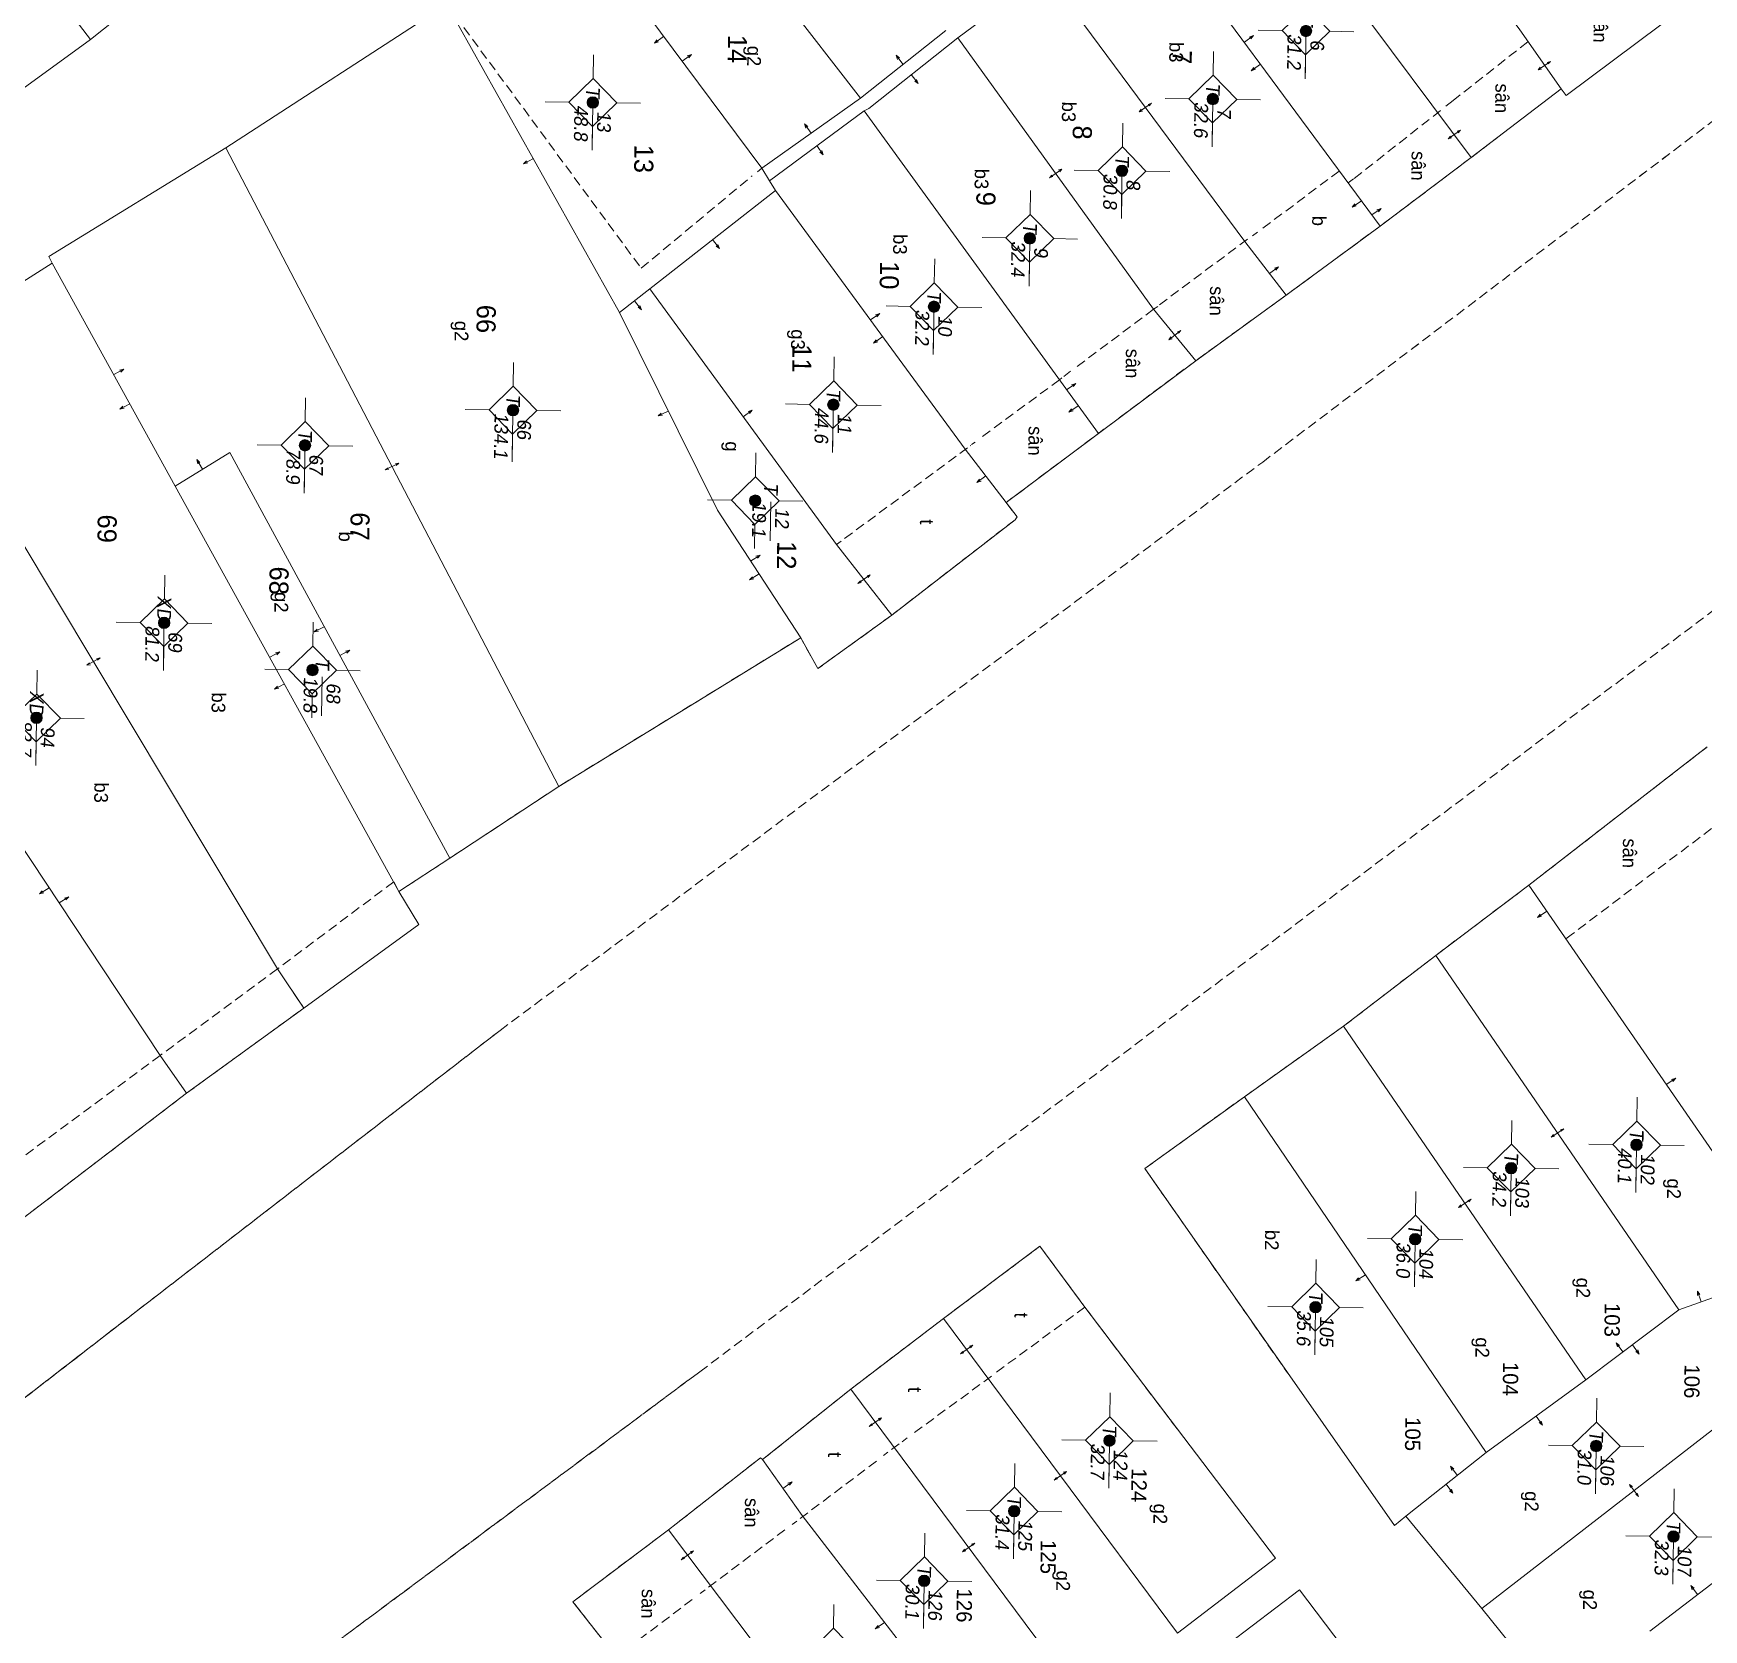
# Model space of a CAD drawing. Extents: x 601689 to 602595, y 1189742 to 1190763.
# Drawn here: x 602062.51 to 602106.24, y 1190266.57 to 1190308.38 of the extents above; entities that cross this region are included whole.
import ezdxf
from ezdxf.enums import TextEntityAlignment as Align

# ---------------------------------------------------------------- set-up
doc = ezdxf.new("R2010")
doc.units = 0
doc.header["$MEASUREMENT"] = 0
doc.linetypes.add('HIDDEN', pattern=[0.375, 0.25, -0.125])
for name, color, linetype in [('10', 250, 'Continuous'), ('11', 7, 'Continuous'), ('13', 7, 'Continuous'), ('14', 7, 'Continuous'), ('15', 7, 'Continuous'), ('16', 7, 'Continuous'), ('22', 7, 'Continuous'), ('53', 7, 'Continuous')]:
    doc.layers.add(name, color=color, linetype=linetype)
doc.layers.get('0').off()
doc.styles.add('TXT', font='vnshx.shx')

# ---------------------------------------------------------------- blocks, each defined once
blk = doc.blocks.new('BDONG')
at = {"color": 7, "linetype": 'Continuous', "lineweight": 0}
for p, q in [((0, 0), (0, -1.508)), ((0, 0), (2.759, 0)), ((0.342, 0), (0.342, -1.508)), ((0.797, 0), (0.797, -1.508)), ((1.274, 0), (1.274, -1.508)), ((1.73, 0), (1.73, -1.508)), ((1.753, 0), (1.753, -1.508)), ((2.072, 0), (2.072, -1.508)), ((2.759, 0), (2.759, -1.508)), ((0, -0.308), (1.73, -0.308)), ((1.753, -0.308), (2.759, -0.308)), ((0, -0.458), (1.73, -0.458)), ((1.753, -0.458), (2.759, -0.458)), ((0, -0.608), (1.73, -0.608)), ((1.753, -0.608), (2.759, -0.608)), ((0, -0.758), (1.73, -0.758)), ((1.753, -0.758), (2.759, -0.758)), ((0, -0.908), (1.73, -0.908)), ((1.753, -0.908), (2.759, -0.908)), ((0, -1.058), (1.73, -1.058)), ((1.753, -1.058), (2.759, -1.058)), ((0, -1.208), (1.73, -1.208)), ((1.753, -1.208), (2.759, -1.208)), ((0, -1.358), (1.73, -1.358)), ((1.753, -1.358), (2.759, -1.358)), ((0, -1.508), (1.73, -1.508)), ((1.753, -1.508), (2.759, -1.508))]:
    blk.add_line(p, q, dxfattribs=at)
at = {"color": 7, "linetype": 'Continuous', "lineweight": 0, "style": 'TXT'}
blk.add_text('B%%182ng c%%184c th%%246a bi%%213n %%174%%233ng ', height=0.049998, rotation=360, dxfattribs=at).set_placement((0.008, 0.046))
for s, height, p in [('(D%%239ng cho ch%%216nh l%%253 bi%%213n %%174%%233ng)', 0.054, (1.743, 0.05)), ('s%%232 TT', 0.05, (0.21, -0.099)), ('s%%232 hi%%214u', 0.049998, (0.639, -0.104)), ('s%%232 hi%%214u th%%246a', 0.049998, (1.135, -0.103)), ('s%%232 hi%%214u th%%246a', 0.049998, (1.612, -0.107)), ('s%%232 TT', 0.05, (1.936, -0.114)), ('s%%232 hi%%214u th%%246a b%%225', 0.049998, (2.559, -0.108)), ('g%%232c c%%241a th%%246a', 0.049998, (1.137, -0.187)), ('Th%%246a th%%170m', 0.049998, (0.227, -0.214)), ('Th%%246a th%%170m', 0.049998, (0.63, -0.213)), ('l%%169n c%%203n', 0.049998, (1.56, -0.224)), ('Th%%246a b%%225', 0.049998, (1.956, -0.203)), ('(ch%%216 %%174%%184nh s%%232 m%%233t l%%199n)', 0.049998, (2.638, -0.204)), ('m%%237i th%%170m', 0.049998, (1.101, -0.282))]:
    blk.add_text(s, height=height, rotation=360, dxfattribs=at).set_placement(p, align=Align.CENTER)
blk = doc.blocks.new('BANG')
at = {"color": 7, "linetype": 'Continuous', "lineweight": 0, "xscale": 9.999585560760034, "yscale": 9.999585560760034, "rotation": 359.9999199552673}
blk.add_blockref('BDONG', (0, 0), dxfattribs=at)
blk = doc.blocks.new('NH3R')
at = {"layer": '16', "color": 7, "linetype": 'Continuous', "lineweight": 0}
for p, q in [((0, 0), (0.297, -0.005)), ((0.297, -0.005), (0.186, 0.031)), ((0.297, -0.005), (0.189, -0.033))]:
    blk.add_line(p, q, dxfattribs=at)
blk = doc.blocks.new('NH3')
at = {"layer": '16', "color": 7, "linetype": 'Continuous', "lineweight": 0}
for p, q in [((-0.199, -0.002), (-0.113, 0.021)), ((0.197, -0.012), (0.107, 0.015)), ((-0.199, -0.002), (0.197, -0.012)), ((-0.199, -0.002), (-0.116, -0.035)), ((0.197, -0.012), (0.104, -0.027))]:
    blk.add_line(p, q, dxfattribs=at)
blk = doc.blocks.new('*M1613161316131613')
at = {"layer": '13', "color": 3, "linetype": 'Continuous', "lineweight": 0}
blk.add_line((602532.316, 1189760.226), (602533.336, 1189760.226), dxfattribs=at)
at = {"layer": '13', "color": 3, "linetype": 'Continuous', "lineweight": 0, "style": 'TXT', "oblique": 7.6055}
for s, p in [('6', (602532.466, 1189760.526)), ('31.2', (602532.316, 1189759.926))]:
    blk.add_text(s, height=0.36, dxfattribs=at).set_placement(p, align=Align.MIDDLE_LEFT)
blk.add_text('T', height=0.36, dxfattribs=at).set_placement((602532.119, 1189760.226), align=Align.MIDDLE_RIGHT)
blk = doc.blocks.new('*M1615161516151615')
at = {"layer": '13', "color": 3, "linetype": 'Continuous', "lineweight": 0}
blk.add_line((602534.134, 1189757.813), (602535.154, 1189757.813), dxfattribs=at)
at = {"layer": '13', "color": 3, "linetype": 'Continuous', "lineweight": 0, "style": 'TXT', "oblique": 7.6055}
for s, p in [('7', (602534.284, 1189758.113)), ('32.6', (602534.134, 1189757.513))]:
    blk.add_text(s, height=0.36, dxfattribs=at).set_placement(p, align=Align.MIDDLE_LEFT)
blk.add_text('T', height=0.36, dxfattribs=at).set_placement((602533.937, 1189757.813), align=Align.MIDDLE_RIGHT)
blk = doc.blocks.new('*M1619161916191619')
at = {"layer": '13', "color": 3, "linetype": 'Continuous', "lineweight": 0}
blk.add_line((602536.046, 1189755.464), (602537.066, 1189755.464), dxfattribs=at)
at = {"layer": '13', "color": 3, "linetype": 'Continuous', "lineweight": 0, "style": 'TXT', "oblique": 7.6055}
blk.add_text('T', height=0.36, dxfattribs=at).set_placement((602535.849, 1189755.464), align=Align.MIDDLE_RIGHT)
for s, p in [('8', (602536.196, 1189755.764)), ('30.8', (602536.046, 1189755.164))]:
    blk.add_text(s, height=0.36, dxfattribs=at).set_placement(p, align=Align.MIDDLE_LEFT)
blk = doc.blocks.new('*M1622162216221622')
at = {"layer": '13', "color": 3, "linetype": 'Continuous', "lineweight": 0}
blk.add_line((602537.851, 1189753.076), (602538.871, 1189753.076), dxfattribs=at)
at = {"layer": '13', "color": 3, "linetype": 'Continuous', "lineweight": 0, "style": 'TXT', "oblique": 7.6055}
for s, p in [('9', (602538.001, 1189753.376)), ('32.4', (602537.851, 1189752.776))]:
    blk.add_text(s, height=0.36, dxfattribs=at).set_placement(p, align=Align.MIDDLE_LEFT)
blk.add_text('T', height=0.36, dxfattribs=at).set_placement((602537.654, 1189753.076), align=Align.MIDDLE_RIGHT)
blk = doc.blocks.new('*M1627162716271627')
at = {"layer": '13', "color": 3, "linetype": 'Continuous', "lineweight": 0}
blk.add_line((602539.678, 1189750.592), (602540.698, 1189750.592), dxfattribs=at)
at = {"layer": '13', "color": 3, "linetype": 'Continuous', "lineweight": 0, "style": 'TXT', "oblique": 7.6055}
for s, p in [('10', (602539.828, 1189750.892)), ('32.2', (602539.678, 1189750.292))]:
    blk.add_text(s, height=0.36, dxfattribs=at).set_placement(p, align=Align.MIDDLE_LEFT)
blk.add_text('T', height=0.36, dxfattribs=at).set_placement((602539.481, 1189750.592), align=Align.MIDDLE_RIGHT)
blk = doc.blocks.new('*M1631163116311631')
at = {"layer": '13', "color": 3, "linetype": 'Continuous', "lineweight": 0}
blk.add_line((602542.283, 1189747.995), (602543.303, 1189747.995), dxfattribs=at)
at = {"layer": '13', "color": 3, "linetype": 'Continuous', "lineweight": 0, "style": 'TXT', "oblique": 7.6055}
for s, p in [('11', (602542.433, 1189748.295)), ('44.6', (602542.283, 1189747.695))]:
    blk.add_text(s, height=0.36, dxfattribs=at).set_placement(p, align=Align.MIDDLE_LEFT)
blk.add_text('T', height=0.36, dxfattribs=at).set_placement((602542.086, 1189747.995), align=Align.MIDDLE_RIGHT)
blk = doc.blocks.new('*M1635163516351635')
at = {"layer": '13', "color": 3, "linetype": 'Continuous', "lineweight": 0}
blk.add_line((602544.826, 1189745.986), (602545.846, 1189745.986), dxfattribs=at)
at = {"layer": '13', "color": 3, "linetype": 'Continuous', "lineweight": 0, "style": 'TXT', "oblique": 7.6055}
for s, p in [('12', (602544.976, 1189746.286)), ('19.1', (602544.826, 1189745.686))]:
    blk.add_text(s, height=0.36, dxfattribs=at).set_placement(p, align=Align.MIDDLE_LEFT)
blk.add_text('T', height=0.36, dxfattribs=at).set_placement((602544.629, 1189745.986), align=Align.MIDDLE_RIGHT)
blk = doc.blocks.new('*M1642164216421642')
at = {"layer": '13', "color": 3, "linetype": 'Continuous', "lineweight": 0}
blk.add_line((602534.459, 1189741.583), (602535.479, 1189741.583), dxfattribs=at)
at = {"layer": '13', "color": 3, "linetype": 'Continuous', "lineweight": 0, "style": 'TXT', "oblique": 7.6055}
for s, p in [('13', (602534.609, 1189741.883)), ('48.8', (602534.459, 1189741.283))]:
    blk.add_text(s, height=0.36, dxfattribs=at).set_placement(p, align=Align.MIDDLE_LEFT)
blk.add_text('T', height=0.36, dxfattribs=at).set_placement((602534.262, 1189741.583), align=Align.MIDDLE_RIGHT)
blk = doc.blocks.new('*M1645164516451645')
at = {"layer": '13', "color": 3, "linetype": 'Continuous', "lineweight": 0}
blk.add_line((602542.548, 1189739.61), (602543.823, 1189739.61), dxfattribs=at)
at = {"layer": '13', "color": 3, "linetype": 'Continuous', "lineweight": 0, "style": 'TXT', "oblique": 7.6055}
for s, p in [('66', (602542.698, 1189739.91)), ('134.1', (602542.548, 1189739.31))]:
    blk.add_text(s, height=0.36, dxfattribs=at).set_placement(p, align=Align.MIDDLE_LEFT)
blk.add_text('T', height=0.36, dxfattribs=at).set_placement((602542.351, 1189739.61), align=Align.MIDDLE_RIGHT)
blk = doc.blocks.new('*M1652165216521652')
at = {"layer": '13', "color": 3, "linetype": 'Continuous', "lineweight": 0}
blk.add_line((602549.429, 1189734.461), (602550.449, 1189734.461), dxfattribs=at)
at = {"layer": '13', "color": 3, "linetype": 'Continuous', "lineweight": 0, "style": 'TXT', "oblique": 7.6055}
blk.add_text('T', height=0.36, dxfattribs=at).set_placement((602549.232, 1189734.461), align=Align.MIDDLE_RIGHT)
for s, p in [('68', (602549.579, 1189734.761)), ('19.8', (602549.429, 1189734.161))]:
    blk.add_text(s, height=0.36, dxfattribs=at).set_placement(p, align=Align.MIDDLE_LEFT)
blk = doc.blocks.new('*M1653165316531653')
at = {"layer": '13', "color": 3, "linetype": 'Continuous', "lineweight": 0}
blk.add_line((602543.55, 1189734.178), (602544.57, 1189734.178), dxfattribs=at)
at = {"layer": '13', "color": 3, "linetype": 'Continuous', "lineweight": 0, "style": 'TXT', "oblique": 7.6055}
for s, p in [('67', (602543.7, 1189734.478)), ('78.9', (602543.55, 1189733.878))]:
    blk.add_text(s, height=0.36, dxfattribs=at).set_placement(p, align=Align.MIDDLE_LEFT)
blk.add_text('T', height=0.36, dxfattribs=at).set_placement((602543.353, 1189734.178), align=Align.MIDDLE_RIGHT)
blk = doc.blocks.new('*M1660166016601660')
at = {"layer": '13', "color": 3, "linetype": 'Continuous', "lineweight": 0}
blk.add_line((602548.25, 1189730.556), (602549.27, 1189730.556), dxfattribs=at)
at = {"layer": '13', "color": 3, "linetype": 'Continuous', "lineweight": 0, "style": 'TXT', "oblique": 7.6055}
blk.add_text('XD', height=0.36, dxfattribs=at).set_placement((602548.131, 1189730.556), align=Align.MIDDLE_RIGHT)
for s, p in [('69', (602548.4, 1189730.856)), ('81.2', (602548.25, 1189730.256))]:
    blk.add_text(s, height=0.36, dxfattribs=at).set_placement(p, align=Align.MIDDLE_LEFT)
blk = doc.blocks.new('*M1665166516651665')
at = {"layer": '13', "color": 3, "linetype": 'Continuous', "lineweight": 0}
blk.add_line((602550.789, 1189727.253), (602551.809, 1189727.253), dxfattribs=at)
at = {"layer": '13', "color": 3, "linetype": 'Continuous', "lineweight": 0, "style": 'TXT', "oblique": 7.6055}
for s, p in [('94', (602550.939, 1189727.553)), ('83.7', (602550.789, 1189726.953))]:
    blk.add_text(s, height=0.36, dxfattribs=at).set_placement(p, align=Align.MIDDLE_LEFT)
blk.add_text('XD', height=0.36, dxfattribs=at).set_placement((602550.67, 1189727.253), align=Align.MIDDLE_RIGHT)
blk = doc.blocks.new('CENTRD')
at = {"layer": '11', "linetype": 'Continuous', "lineweight": 0}
h = blk.add_hatch(color=2, dxfattribs=at)
edge = h.paths.add_edge_path()
edge.add_arc((0, 0), 0.15, 0, 360)
at = {"layer": '11', "color": 2, "linetype": 'Continuous', "lineweight": 0}
for p, q in [((0, 1.25), (0, 0.625)), ((0, 0.625), (-0.625, 0)), ((0.625, 0), (0, 0.625)), ((-0.625, 0), (-1.25, 0)), ((-0.625, 0), (0, -0.625)), ((0, -0.625), (0.625, 0)), ((1.25, 0), (0.625, 0)), ((0, -0.625), (0, -1.25))]:
    blk.add_line(p, q, dxfattribs=at)
blk.add_circle((0, 0), 0.15, dxfattribs=at)
blk = doc.blocks.new('*M1814181418141814')
at = {"layer": '13', "color": 3, "linetype": 'Continuous', "lineweight": 0}
blk.add_line((602571.608, 1189770.418), (602572.628, 1189770.418), dxfattribs=at)
at = {"layer": '13', "color": 3, "linetype": 'Continuous', "lineweight": 0, "style": 'TXT', "oblique": 7.6055}
blk.add_text('T', height=0.36, dxfattribs=at).set_placement((602571.411, 1189770.418), align=Align.MIDDLE_RIGHT)
for s, p in [('107', (602571.758, 1189770.718)), ('32.3', (602571.608, 1189770.118))]:
    blk.add_text(s, height=0.36, dxfattribs=at).set_placement(p, align=Align.MIDDLE_LEFT)
blk = doc.blocks.new('*M1816181618161816')
at = {"layer": '13', "color": 3, "linetype": 'Continuous', "lineweight": 0}
blk.add_line((602561.364, 1189769.304), (602562.384, 1189769.304), dxfattribs=at)
at = {"layer": '13', "color": 3, "linetype": 'Continuous', "lineweight": 0, "style": 'TXT', "oblique": 7.6055}
for s, p in [('102', (602561.514, 1189769.604)), ('40.1', (602561.364, 1189769.004))]:
    blk.add_text(s, height=0.36, dxfattribs=at).set_placement(p, align=Align.MIDDLE_LEFT)
blk.add_text('T', height=0.36, dxfattribs=at).set_placement((602561.167, 1189769.304), align=Align.MIDDLE_RIGHT)
blk = doc.blocks.new('*M1817181718171817')
at = {"layer": '13', "color": 3, "linetype": 'Continuous', "lineweight": 0}
blk.add_line((602569.265, 1189768.361), (602570.285, 1189768.361), dxfattribs=at)
at = {"layer": '13', "color": 3, "linetype": 'Continuous', "lineweight": 0, "style": 'TXT', "oblique": 7.6055}
for s, p in [('106', (602569.415, 1189768.661)), ('31.0', (602569.265, 1189768.061))]:
    blk.add_text(s, height=0.36, dxfattribs=at).set_placement(p, align=Align.MIDDLE_LEFT)
blk.add_text('T', height=0.36, dxfattribs=at).set_placement((602569.068, 1189768.361), align=Align.MIDDLE_RIGHT)
blk = doc.blocks.new('*M1821182118211821')
at = {"layer": '13', "color": 3, "linetype": 'Continuous', "lineweight": 0}
blk.add_line((602562.019, 1189766.03), (602563.039, 1189766.03), dxfattribs=at)
at = {"layer": '13', "color": 3, "linetype": 'Continuous', "lineweight": 0, "style": 'TXT', "oblique": 7.6055}
blk.add_text('T', height=0.36, dxfattribs=at).set_placement((602561.822, 1189766.03), align=Align.MIDDLE_RIGHT)
for s, p in [('103', (602562.169, 1189766.33)), ('34.2', (602562.019, 1189765.73))]:
    blk.add_text(s, height=0.36, dxfattribs=at).set_placement(p, align=Align.MIDDLE_LEFT)
blk = doc.blocks.new('*M1824182418241824')
at = {"layer": '13', "color": 3, "linetype": 'Continuous', "lineweight": 0}
blk.add_line((602563.918, 1189763.542), (602564.938, 1189763.542), dxfattribs=at)
at = {"layer": '13', "color": 3, "linetype": 'Continuous', "lineweight": 0, "style": 'TXT', "oblique": 7.6055}
for s, p in [('104', (602564.068, 1189763.842)), ('36.0', (602563.918, 1189763.242))]:
    blk.add_text(s, height=0.36, dxfattribs=at).set_placement(p, align=Align.MIDDLE_LEFT)
blk.add_text('T', height=0.36, dxfattribs=at).set_placement((602563.721, 1189763.542), align=Align.MIDDLE_RIGHT)
blk = doc.blocks.new('*M1826182618261826')
at = {"layer": '13', "color": 3, "linetype": 'Continuous', "lineweight": 0}
blk.add_line((602565.737, 1189760.963), (602566.757, 1189760.963), dxfattribs=at)
at = {"layer": '13', "color": 3, "linetype": 'Continuous', "lineweight": 0, "style": 'TXT', "oblique": 7.6055}
for s, p in [('105', (602565.887, 1189761.263)), ('35.6', (602565.737, 1189760.663))]:
    blk.add_text(s, height=0.36, dxfattribs=at).set_placement(p, align=Align.MIDDLE_LEFT)
blk.add_text('T', height=0.36, dxfattribs=at).set_placement((602565.54, 1189760.963), align=Align.MIDDLE_RIGHT)
blk = doc.blocks.new('*M1830183018301830')
at = {"layer": '13', "color": 3, "linetype": 'Continuous', "lineweight": 0}
blk.add_line((602569.31, 1189755.616), (602570.33, 1189755.616), dxfattribs=at)
at = {"layer": '13', "color": 3, "linetype": 'Continuous', "lineweight": 0, "style": 'TXT', "oblique": 7.6055}
for s, p in [('124', (602569.46, 1189755.916)), ('32.7', (602569.31, 1189755.316))]:
    blk.add_text(s, height=0.36, dxfattribs=at).set_placement(p, align=Align.MIDDLE_LEFT)
blk.add_text('T', height=0.36, dxfattribs=at).set_placement((602569.113, 1189755.616), align=Align.MIDDLE_RIGHT)
blk = doc.blocks.new('*M1834183418341834')
at = {"layer": '13', "color": 3, "linetype": 'Continuous', "lineweight": 0}
blk.add_line((602571.192, 1189753.148), (602572.212, 1189753.148), dxfattribs=at)
at = {"layer": '13', "color": 3, "linetype": 'Continuous', "lineweight": 0, "style": 'TXT', "oblique": 7.6055}
for s, p in [('125', (602571.342, 1189753.448)), ('31.4', (602571.192, 1189752.848))]:
    blk.add_text(s, height=0.36, dxfattribs=at).set_placement(p, align=Align.MIDDLE_LEFT)
blk.add_text('T', height=0.36, dxfattribs=at).set_placement((602570.995, 1189753.148), align=Align.MIDDLE_RIGHT)
blk = doc.blocks.new('*M1837183718371837')
at = {"layer": '13', "color": 3, "linetype": 'Continuous', "lineweight": 0}
blk.add_line((602573.051, 1189750.819), (602574.071, 1189750.819), dxfattribs=at)
at = {"layer": '13', "color": 3, "linetype": 'Continuous', "lineweight": 0, "style": 'TXT', "oblique": 7.6055}
for s, p in [('126', (602573.201, 1189751.119)), ('30.1', (602573.051, 1189750.519))]:
    blk.add_text(s, height=0.36, dxfattribs=at).set_placement(p, align=Align.MIDDLE_LEFT)
blk.add_text('T', height=0.36, dxfattribs=at).set_placement((602572.854, 1189750.819), align=Align.MIDDLE_RIGHT)

msp = doc.modelspace()

# ---------------------------------------------------------------- linework, layer by layer
at = {"layer": '10', "color": 7, "linetype": 'Continuous', "lineweight": 0}
for p, q in [((602078.022, 1190314.612), (602084.164, 1190306.687)), ((602093.859, 1190313.565), (602100.153, 1190305.127)), ((602081.578, 1190304.852), (602075.598, 1190312.885)), ((602091.504, 1190311.817), (602097.769, 1190303.33)), ((602066.279, 1190310.033), (602064.003, 1190308.224)), ((602089.009, 1190309.971), (602086.715, 1190308.262)), ((602067.545, 1190305.385), (602073.336, 1190309.135)), ((602073.336, 1190309.135), (602077.856, 1190301.073)), ((602084.164, 1190306.687), (602086.398, 1190308.456)), ((602081.578, 1190304.852), (602084.164, 1190306.687)), ((602102.507, 1190306.925), (602100.153, 1190305.127)), ((602084.259, 1190306.355), (602081.783, 1190304.519)), ((602084.259, 1190306.355), (602090.393, 1190297.901)), ((602067.545, 1190305.385), (602076.266, 1190288.655)), ((602081.578, 1190304.852), (602081.783, 1190304.519)), ((602100.153, 1190305.127), (602097.769, 1190303.33)), ((602081.783, 1190304.519), (602081.941, 1190304.268)), ((602081.941, 1190304.268), (602078.645, 1190301.692)), ((602097.769, 1190303.33), (602095.313, 1190301.524)), ((602059.25, 1190299.989), (602063.003, 1190302.357)), ((602063.003, 1190302.357), (602066.224, 1190296.522)), ((602078.645, 1190301.692), (602077.856, 1190301.073)), ((602095.313, 1190301.524), (602092.94, 1190299.807)), ((602092.94, 1190299.807), (602090.393, 1190297.901)), ((602090.393, 1190297.901), (602087.979, 1190296.094)), ((602066.224, 1190296.522), (602072.078, 1190285.902)), ((602082.6, 1190292.548), (602076.266, 1190288.655)), ((602101.661, 1190286.066), (602106.332, 1190289.692)), ((602076.266, 1190288.655), (602073.41, 1190286.774)), ((602073.41, 1190286.774), (602072.078, 1190285.902)), ((602099.227, 1190284.23), (602101.661, 1190286.066)), ((602096.811, 1190282.373), (602099.227, 1190284.23)), ((602105.589, 1190274.941), (602099.227, 1190284.23)), ((602069.586, 1190282.846), (602066.516, 1190280.617)), ((602094.215, 1190280.528), (602096.811, 1190282.373)), ((602096.811, 1190282.373), (602103.155, 1190273.114)), ((602094.215, 1190280.528), (602100.548, 1190271.21)), ((602083.91, 1190272.869), (602086.335, 1190274.716)), ((602086.335, 1190274.716), (602092.463, 1190266.471)), ((602103.155, 1190273.114), (602105.589, 1190274.941)), ((602100.432, 1190267.121), (602108.407, 1190273.303)), ((602100.548, 1190271.21), (602103.155, 1190273.114)), ((602081.595, 1190271.02), (602083.91, 1190272.869)), ((602083.91, 1190272.869), (602090.066, 1190264.594)), ((602098.445, 1190269.539), (602100.548, 1190271.21)), ((602098.445, 1190269.539), (602100.432, 1190267.121)), ((602079.139, 1190269.184), (602085.267, 1190261.04)), ((602104.834, 1190266.531), (602107.32, 1190268.437)), ((602100.432, 1190267.121), (602102.429, 1190264.654))]:
    msp.add_line(p, q, dxfattribs=at)
for points in [[(602064.003, 1190308.224), (602057.539, 1190316.652), (602057.481, 1190316.793)], [(602096.305, 1190315.451), (602101.429, 1190308.47), (602102.507, 1190306.925)], [(602089.009, 1190309.971), (602094.223, 1190302.929), (602095.313, 1190301.524)], [(602102.507, 1190306.925), (602102.636, 1190306.754), (602105.121, 1190308.6)], [(602064.003, 1190308.224), (602061.468, 1190306.378), (602061.449, 1190306.409)], [(602086.715, 1190308.262), (602084.38, 1190306.414), (602084.259, 1190306.355)], [(602086.715, 1190308.262), (602091.838, 1190301.152), (602092.94, 1190299.807)], [(602063.003, 1190302.357), (602062.916, 1190302.538), (602067.545, 1190305.385)], [(602081.941, 1190304.268), (602086.908, 1190297.489), (602087.979, 1190296.094)], [(602078.645, 1190301.692), (602083.533, 1190294.995), (602084.988, 1190293.145)], [(602082.6, 1190292.548), (602080.416, 1190295.888), (602077.856, 1190301.073)], [(602069.586, 1190282.846), (602068.9, 1190283.875), (602059.25, 1190299.989)], [(602066.224, 1190296.522), (602067.655, 1190297.402), (602073.41, 1190286.774)], [(602087.979, 1190296.094), (602088.263, 1190295.72), (602088.212, 1190295.641), (602084.988, 1190293.145)], [(602084.988, 1190293.145), (602083.049, 1190291.741), (602082.6, 1190292.548)], [(602060.568, 1190289.55), (602065.829, 1190281.607), (602066.516, 1190280.617)], [(602101.661, 1190286.066), (602109.741, 1190274.355), (602108.518, 1190273.392)], [(602072.078, 1190285.902), (602072.596, 1190285.034), (602069.586, 1190282.846)], [(602048.469, 1190281.005), (602052.097, 1190276.385), (602059.784, 1190275.469), (602066.516, 1190280.617)], [(602098.445, 1190269.539), (602098.142, 1190269.293), (602091.61, 1190278.644), (602094.215, 1190280.528)], [(602092.463, 1190266.471), (602095.03, 1190268.436), (602090.04, 1190275.015), (602088.862, 1190276.611), (602086.335, 1190274.716)], [(602108.407, 1190273.303), (602106.745, 1190275.356), (602105.589, 1190274.941)], [(602079.139, 1190269.184), (602081.546, 1190271.071), (602081.595, 1190271.02)], [(602081.595, 1190271.02), (602082.635, 1190269.556), (602087.764, 1190262.905)], [(602077.763, 1190265.852), (602076.633, 1190267.298), (602079.139, 1190269.184)], [(602093.182, 1190265.721), (602095.659, 1190267.608), (602100.56, 1190261.13), (602098.064, 1190259.254)]]:
    msp.add_lwpolyline(points, dxfattribs=at)
at = {"layer": '14', "color": 6, "linetype": 'HIDDEN', "lineweight": 0}
for p, q in [((602073.336, 1190309.135), (602078.423, 1190302.226)), ((602101.634, 1190308.157), (602099.684, 1190306.624)), ((602099.684, 1190306.624), (602099.441, 1190306.438)), ((602099.35, 1190306.358), (602097.076, 1190304.57)), ((602081.467, 1190304.754), (602081.578, 1190304.852)), ((602078.423, 1190302.226), (602081.325, 1190304.646)), ((602096.698, 1190304.775), (602094.667, 1190303.253)), ((602097.076, 1190304.57), (602096.934, 1190304.462)), ((602094.556, 1190303.174), (602094.425, 1190303.076)), ((602094.293, 1190302.988), (602091.95, 1190301.24)), ((602091.838, 1190301.152), (602089.747, 1190299.59)), ((602091.95, 1190301.23), (602091.838, 1190301.152)), ((602089.372, 1190299.305), (602087.282, 1190297.764)), ((602089.433, 1190299.354), (602089.372, 1190299.305)), ((602089.666, 1190299.531), (602089.484, 1190299.394)), ((602086.968, 1190297.528), (602083.654, 1190295.083)), ((602087.039, 1190297.577), (602087.049, 1190297.587)), ((602087.17, 1190297.675), (602087.069, 1190297.607)), ((602083.654, 1190295.083), (602083.533, 1190294.995)), ((602107.341, 1190288.228), (602102.774, 1190284.77)), ((602071.942, 1190286.154), (602068.9, 1190283.875)), ((602102.774, 1190284.77), (602102.632, 1190284.662)), ((602068.9, 1190283.875), (602065.829, 1190281.607)), ((602065.829, 1190281.607), (602059.595, 1190277.002)), ((602090.04, 1190275.015), (602087.675, 1190273.277)), ((602087.594, 1190273.208), (602085.504, 1190271.677)), ((602084.766, 1190271.127), (602084.877, 1190271.216)), ((602084.978, 1190271.284), (602085.231, 1190271.471)), ((602085.383, 1190271.588), (602085.251, 1190271.49)), ((602082.584, 1190269.477), (602084.644, 1190271.029)), ((602080.188, 1190267.679), (602082.26, 1190269.241)), ((602082.371, 1190269.32), (602082.493, 1190269.408)), ((602077.763, 1190265.852), (602079.825, 1190267.405)), ((602079.967, 1190267.513), (602080.097, 1190267.611))]:
    msp.add_line(p, q, dxfattribs=at)
at = {"layer": '22', "color": 7, "linetype": 'HIDDEN', "lineweight": 0}
for p, q in [((602100.961, 1190305.747), (602100.153, 1190305.127)), ((602100.153, 1190305.127), (602097.769, 1190303.33)), ((602097.769, 1190303.33), (602095.313, 1190301.524)), ((602095.313, 1190301.524), (602092.94, 1190299.807)), ((602092.94, 1190299.807), (602087.979, 1190296.094)), ((602087.979, 1190296.094), (602088.263, 1190295.72)), ((602088.263, 1190295.72), (602088.212, 1190295.641)), ((602088.212, 1190295.641), (602084.988, 1190293.145)), ((602084.988, 1190293.145), (602083.049, 1190291.741)), ((602082.6, 1190292.548), (602076.266, 1190288.655)), ((602083.049, 1190291.741), (602082.6, 1190292.548)), ((602101.661, 1190286.066), (602106.332, 1190289.692)), ((602076.266, 1190288.655), (602073.41, 1190286.774)), ((602073.41, 1190286.774), (602072.078, 1190285.902)), ((602071.942, 1190286.154), (602068.9, 1190283.875)), ((602071.942, 1190286.154), (602072.078, 1190285.902)), ((602099.227, 1190284.23), (602101.661, 1190286.066)), ((602068.9, 1190283.875), (602069.586, 1190282.846)), ((602096.811, 1190282.373), (602099.227, 1190284.23)), ((602066.516, 1190280.617), (602069.586, 1190282.846)), ((602074.728, 1190282.265), (602061.841, 1190272.301)), ((602074.627, 1190282.187), (602061.841, 1190272.301)), ((602094.215, 1190280.528), (602096.811, 1190282.373)), ((602059.784, 1190275.469), (602066.516, 1190280.617)), ((602091.61, 1190278.644), (602094.215, 1190280.528)), ((602091.61, 1190278.644), (602095.346, 1190273.292)), ((602059.784, 1190275.469), (602063.433, 1190278.26)), ((602086.335, 1190274.716), (602088.862, 1190276.611)), ((602088.862, 1190276.611), (602090.04, 1190275.015)), ((602065.318, 1190274.994), (602061.841, 1190272.301)), ((602083.91, 1190272.869), (602086.335, 1190274.716)), ((602090.04, 1190275.015), (602092.524, 1190271.731)), ((602079.956, 1190273.323), (602066.104, 1190263.012)), ((602079.865, 1190273.255), (602066.104, 1190263.012)), ((602081.595, 1190271.02), (602083.91, 1190272.869)), ((602079.139, 1190269.184), (602081.546, 1190271.071)), ((602081.546, 1190271.071), (602081.595, 1190271.02)), ((602076.633, 1190267.298), (602079.139, 1190269.184)), ((602077.763, 1190265.852), (602076.633, 1190267.298)), ((602071.197, 1190266.803), (602066.104, 1190263.012))]:
    msp.add_line(p, q, dxfattribs=at)
for points in [[(602074.728, 1190282.265), (602094.694, 1190297.152), (602114.803, 1190312.397), (602113.245, 1190314.698)], [(602074.728, 1190282.265), (602094.694, 1190297.152), (602105.941, 1190305.678)], [(602079.956, 1190273.323), (602114.888, 1190299.575), (602115.177, 1190299.492), (602119.762, 1190293.328)], [(602079.956, 1190273.323), (602114.888, 1190299.575), (602115.177, 1190299.492), (602123.327, 1190288.549)]]:
    msp.add_lwpolyline(points, dxfattribs=at)

# ---------------------------------------------------------------- block references
at = {"color": 7, "linetype": 'Continuous', "lineweight": 0, "rotation": 269.2144660607985}
msp.add_blockref('BANG', (602089.015, 1190335.892), dxfattribs=at)
at = {"layer": '11', "color": 2, "linetype": 'Continuous', "lineweight": 0, "rotation": 269.1680420500809}
for p in [(602095.828, 1190308.443), (602093.389, 1190306.66), (602077.156, 1190306.57), (602091.012, 1190304.782), (602088.598, 1190303.012), (602086.088, 1190301.221), (602075.065, 1190298.511), (602083.453, 1190298.654), (602069.619, 1190297.588), (602081.408, 1190296.141), (602065.93, 1190292.941), (602069.817, 1190291.705), (602062.59, 1190290.45), (602104.483, 1190279.266), (602101.2, 1190278.658), (602098.685, 1190276.796), (602096.079, 1190275.014), (602090.681, 1190271.519), (602103.425, 1190271.379), (602088.186, 1190269.673), (602105.448, 1190269.007), (602085.83, 1190267.848), (602083.45, 1190265.978)]:
    msp.add_blockref('CENTRD', p, dxfattribs=at)
at = {"layer": '13', "color": 3, "linetype": 'Continuous', "lineweight": 0, "rotation": 269.1680420500809}
for name, p in [('*M1613161316131613', (-578790.27, 1810052.359)), ('*M1642164216421642', (-578790.27, 1810052.359)), ('*M1615161516151615', (-578790.27, 1810052.359)), ('*M1619161916191619', (-578790.27, 1810052.359)), ('*M1622162216221622', (-578790.27, 1810052.359)), ('*M1627162716271627', (-578790.27, 1810052.359)), ('*M1645164516451645', (-578790.27, 1810052.359)), ('*M1631163116311631', (-578790.27, 1810052.359)), ('*M1653165316531653', (-578790.27, 1810052.359)), ('*M1635163516351635', (-578789.86, 1810052.405)), ('*M1660166016601660', (-578790.27, 1810052.359)), ('*M1652165216521652', (-578790.015, 1810052.252)), ('*M1665166516651665', (-578790.27, 1810052.359)), ('*M1816181618161816', (-578790.27, 1810052.359)), ('*M1821182118211821', (-578790.27, 1810052.359)), ('*M1824182418241824', (-578790.27, 1810052.359)), ('*M1826182618261826', (-578790.27, 1810052.359)), ('*M1830183018301830', (-578790.27, 1810052.359)), ('*M1817181718171817', (-578790.27, 1810052.359)), ('*M1834183418341834', (-578790.27, 1810052.359)), ('*M1814181418141814', (-578790.27, 1810052.359)), ('*M1837183718371837', (-578790.27, 1810052.359))]:
    msp.add_blockref(name, p, dxfattribs=at)
at = {"layer": '16', "color": 7, "linetype": 'Continuous', "lineweight": 0}
for name, p, xscale, yscale, rotation in [('NH3R', (602094.214, 1190308.149), 0.9999987274559348, 0.9999987274559348, 36.7699659658545), ('NH3R', (602079.497, 1190307.651), 1.000001632769317, 1.000001632769317, 37.6053435411434), ('NH3R', (602085.276, 1190307.572), 1.000003173866659, 1.000003173866659, 128.3740812993853), ('NH3', (602102.066, 1190307.542), 1.000001867054949, 1.000001867054949, 35.32123151061288), ('NH3R', (602085.492, 1190307.299), 1.000001681341659, 1.000001681341659, 308.3469551871447), ('NH3R', (602082.87, 1190305.764), 1.000001441179594, 1.000001441179594, 125.3582663971388), ('NH3R', (602075.601, 1190305.104), 0.9999989975536048, 0.9999989975536048, 209.2719525814092), ('NH3', (602089.277, 1190304.706), 0.9999979428256924, 0.9999979428256924, 215.7694258927853), ('NH3R', (602097.552, 1190303.623), 0.9999987274559348, 0.9999987274559348, 36.7699659658545), ('NH3R', (602080.293, 1190302.98), 1.000001797752638, 1.000001797752638, 308.0053138398641), ('NH3R', (602094.871, 1190302.09), 0.9999987274559348, 0.9999987274559348, 36.7699659658545), ('NH3R', (602089.559, 1190299.043), 1.000001152249951, 1.000001152249951, 35.9509614247739), ('NH3R', (602065.033, 1190298.679), 0.9999981080156228, 0.9999981080156228, 208.8715569497334), ('NH3R', (602081.089, 1190298.339), 1.000001068983034, 1.000001068983034, 36.12171631757365), ('NH3R', (602089.864, 1190298.628), 1.000001152249951, 1.000001152249951, 215.9509614247739), ('NH3R', (602066.939, 1190296.963), 1.000001196409604, 1.000001196409604, 121.5759833086759), ('NH3R', (602087.448, 1190296.791), 0.9999983407408232, 0.9999983407408232, 217.5200475618303), ('NH3R', (602081.288, 1190294.556), 0.9999983531441587, 0.9999983531441587, 33.18562843962915), ('NH3R', (602081.513, 1190294.223), 0.9999983531441592, 0.9999983531441592, 213.1856284396291), ('NH3', (602084.261, 1190294.075), 0.9999979428256924, 0.9999979428256924, 215.7694258927853), ('NH3R', (602070.123, 1190292.839), 0.9999981080156228, 0.9999981080156228, 208.8715569497334), ('NH3', (602064.081, 1190291.932), 0.9999978778274158, 0.9999978778274158, 30.91705438618808), ('NH3R', (602069.083, 1190291.343), 0.9999981080156228, 0.9999981080156228, 208.8715569497334), ('NH3R', (602063.184, 1190285.603), 0.9999987485871336, 0.9999987485871336, 33.54076103367542), ('NH3R', (602105.26, 1190280.847), 0.9999983926526846, 0.9999983926526846, 34.68062832740738), ('NH3', (602086.944, 1190273.897), 0.9999981490637336, 0.9999981490637336, 216.6179307699776), ('NH3', (602084.558, 1190271.999), 0.9999981490637336, 0.9999981490637336, 216.6179307699776), ('NH3R', (602099.79, 1190270.611), 0.9999972239521046, 0.9999972239521046, 128.4698011298611), ('NH3R', (602082.134, 1190270.263), 1.000002689434061, 1.000002689434061, 37.63459475374492), ('NH3', (602089.398, 1190270.593), 0.9999981490637336, 0.9999981490637336, 216.6179307699776), ('NH3R', (602099.496, 1190270.375), 0.9999972239521046, 0.9999972239521046, 308.4698011298612), ('NH3', (602104.425, 1190270.217), 0.99999813751692, 0.99999813751692, 307.7760153373742), ('NH3', (602079.63, 1190268.508), 0.9999981490637336, 0.9999981490637336, 216.6179307699776), ('NH3', (602086.993, 1190268.727), 0.99999843180342, 0.99999843180342, 36.65523200067762), ('NH3R', (602084.796, 1190266.756), 0.9999985186375994, 0.9999985186375994, 215.6067252016021)]:
    msp.add_blockref(name, p, dxfattribs=dict(at, xscale=xscale, yscale=yscale, rotation=rotation))
for name, p, rotation in [('NH3R', (602079.006, 1190308.298), 217.3595398767), ('NH3R', (602094.636, 1190307.574), 216.4365487940767), ('NH3', (602091.62, 1190306.444), 36.52182280327559), ('NH3', (602099.712, 1190305.724), 216.473849824339), ('NH3R', (602083.017, 1190305.442), 306.5697957292655), ('NH3R', (602097.277, 1190303.997), 216.4365487940767), ('NH3R', (602078.25, 1190301.378), 308.147028224688), ('NH3R', (602084.424, 1190300.873), 36.23638954511618), ('NH3', (602092.389, 1190300.484), 39.32239759721365), ('NH3R', (602084.748, 1190300.439), 216.2363895451161), ('NH3R', (602064.614, 1190299.445), 28.90130768093213), ('NH3R', (602079.131, 1190298.486), 206.2625174081607), ('NH3R', (602079.131, 1190298.486), 206.2625174081607), ('NH3', (602071.9, 1190297.025), 207.5275804527471), ('NH3R', (602068.702, 1190292.039), 28.90130768093213), ('NH3R', (602070.533, 1190292.083), 28.90130768093213), ('NH3R', (602062.919, 1190285.997), 212.8970327300813), ('NH3R', (602102.133, 1190285.39), 214.6917318799374), ('NH3', (602102.412, 1190279.585), 34.41389432106106), ('NH3', (602099.987, 1190277.739), 34.42174128432473), ('NH3R', (602097.382, 1190275.865), 214.203077779242), ('NH3R', (602106.172, 1190275.154), 109.7126581481461), ('NH3R', (602104.124, 1190273.841), 126.8740283829643), ('NH3R', (602104.377, 1190274.028), 306.8740283829643), ('NH3R', (602101.852, 1190272.162), 306.1508516217534), ('NH3R', (602106.077, 1190267.484), 127.4822543964742)]:
    msp.add_blockref(name, p, dxfattribs=dict(at, rotation=rotation))

# ---------------------------------------------------------------- texts
at = {"layer": '15', "color": 7, "linetype": 'Continuous', "lineweight": 0, "style": 'TXT'}
for s, p in [('s%%169n', (602103.545, 1190308.912)), ('g2', (602081.383, 1190308.055)), ('b3', (602092.434, 1190308.154)), ('s%%169n', (602100.969, 1190307.067)), ('b3', (602089.622, 1190306.592)), ('s%%169n', (602098.775, 1190305.297)), ('b3', (602087.338, 1190304.834)), ('b', (602096.171, 1190303.602)), ('b3', (602085.204, 1190303.122)), ('s%%169n', (602093.496, 1190301.759)), ('g2', (602073.723, 1190300.85)), ('g3', (602082.531, 1190300.629)), ('s%%169n', (602091.294, 1190300.119)), ('s%%169n', (602088.746, 1190298.093)), ('g', (602080.81, 1190297.693)), ('b', (602070.688, 1190295.331)), ('t', (602085.902, 1190295.652)), ('g2', (602069.005, 1190293.745)), ('b3', (602067.359, 1190291.116)), ('b3', (602064.287, 1190288.759))]:
    msp.add_text(s, height=0.36, rotation=269.2144, dxfattribs=at).set_placement(p, align=Align.MIDDLE_LEFT)
for s, p in [('s%%169n', (602104.123, 1190286.907)), ('g2', (602105.283, 1190278.119)), ('b2', (602094.754, 1190276.773)), ('g2', (602102.908, 1190275.521)), ('t', (602088.197, 1190274.81)), ('g2', (602100.266, 1190273.958)), ('t', (602085.41, 1190272.858)), ('t', (602083.316, 1190271.156)), ('s%%169n', (602081.135, 1190269.632)), ('g2', (602101.56, 1190269.929)), ('g2', (602091.836, 1190269.602)), ('g2', (602089.291, 1190267.847)), ('s%%169n', (602078.432, 1190267.249)), ('g2', (602103.085, 1190267.349))]:
    msp.add_text(s, height=0.36, rotation=269.2144, dxfattribs=at).set_placement(p, align=Align.CENTER)
at = {"layer": '53', "color": 200, "linetype": 'Continuous', "lineweight": 0, "style": 'TXT'}
for s, height, p in [('14', 0.5, (602080.946, 1190308.341)), ('7', 0.5, (602092.591, 1190307.942)), ('8', 0.5, (602089.974, 1190305.968)), ('13', 0.5, (602078.497, 1190305.465)), ('9', 0.5, (602087.45, 1190304.232)), ('10', 0.5, (602084.925, 1190302.416)), ('66', 0.5, (602074.369, 1190301.271)), ('11', 0.5, (602082.635, 1190300.237)), ('69', 0.5, (602064.444, 1190295.777)), ('67', 0.5, (602071.064, 1190295.836)), ('12', 0.5, (602082.234, 1190295.083)), ('68', 0.5, (602068.944, 1190294.415)), ('103', 0.4, (602103.852, 1190275.126)), ('104', 0.4, (602101.19, 1190273.582)), ('106', 0.4, (602105.94, 1190273.516)), ('105', 0.4, (602098.631, 1190272.137)), ('124', 0.4, (602091.462, 1190270.795)), ('125', 0.4, (602089.086, 1190268.917)), ('126', 0.4, (602086.888, 1190267.647))]:
    msp.add_text(s, height=height, rotation=269.2144, dxfattribs=at).set_placement(p, align=Align.MIDDLE_LEFT)

doc.saveas('drawing.dxf')
